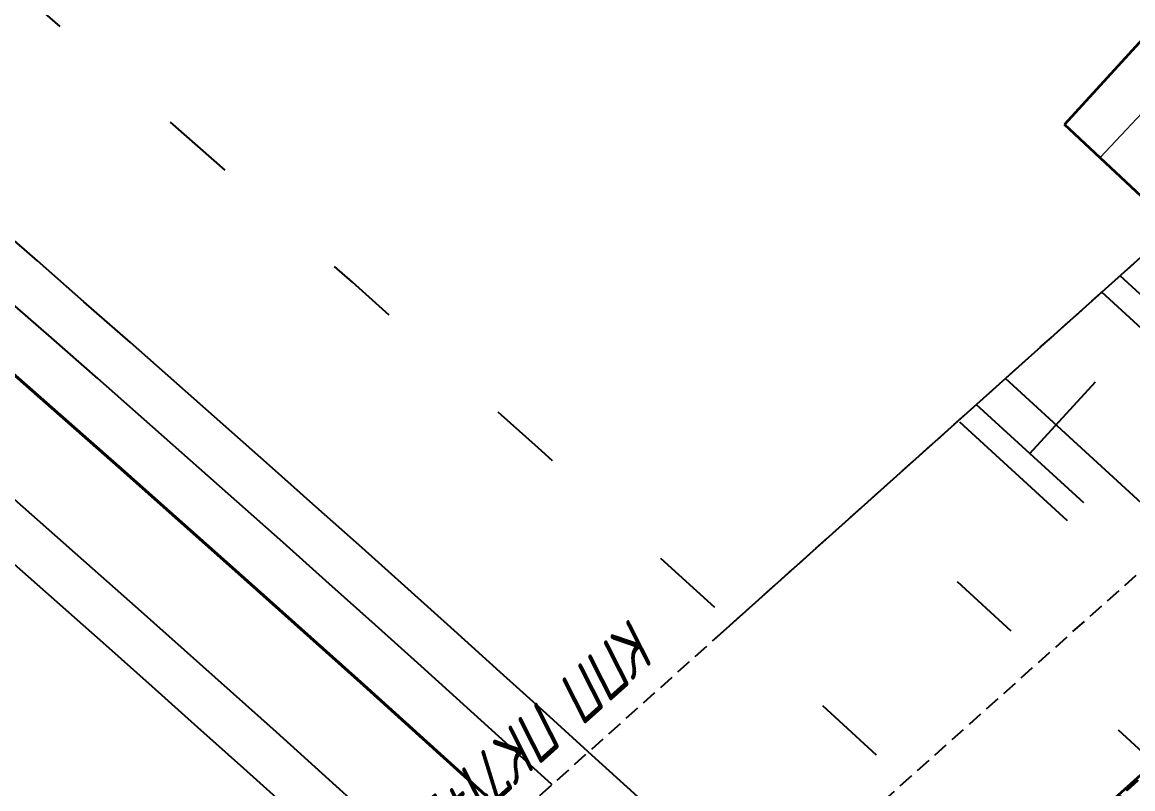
# Model space of a CAD drawing. Header units: millimetres. Extents: x 0 to 285450075, y -3000605 to 8125189010.
# Drawn here: x 6236209.05 to 6236231.88, y 5216957.7 to 5216973.47 of the extents above; entities that cross this region are included whole.
import ezdxf
from ezdxf import colors
from ezdxf.entities.mleader import LeaderData, LeaderLine
from ezdxf.math import Vec2, Vec3

# ---------------------------------------------------------------- set-up
doc = ezdxf.new("R2010")
doc.units = ezdxf.units.MM
doc.set_wipeout_variables(frame=1)
doc.linetypes.add('15-15', pattern=[6, 1.5, -3, 1.5])
doc.linetypes.add('невидимая', pattern=[9.524999999999999, 6.35, -3.175])
for name, color, linetype, lineweight in [('1-Бетон', 106, 'Continuous', 35), ('ИС_Выноски', 3, 'Continuous', 18), ('ИС_Основная', 7, 'Continuous', 35), ('ИС_Размер', 3, 'Continuous', 18), ('ИС_Текст', 4, 'Continuous', 18)]:
    doc.layers.add(name, color=color, linetype=linetype, lineweight=lineweight)
for name, color, linetype in [('ИС_Невидимая', 4, 'невидимая'), ('Основное направление 30.05.Верх покрытия', 7, 'Continuous'), ('Основное направление 30.05.Ось трассы', 7, 'Continuous'), ('Петля 1 ось справа.Верх покрытия', 7, 'Continuous')]:
    doc.layers.add(name, color=color, linetype=linetype)
doc.layers.add('Оси_Невидимые', color=5, linetype='Continuous', plot=False)
doc.styles.add('ISOCPEUR', font='isocpeur.ttf', dxfattribs={"width": 0.8, "oblique": 15, "height": 2.5})

# ---------------------------------------------------------------- blocks, each defined once
blk = doc.blocks.new('мост план кальмиус')
at = {"color": 8}
blk.add_wipeout([(-84927.22027907806, 18748.29524115598), (-83562.10518667355, 45127.8373809731), (-71215.62672966083, 44488.683703075454), (-66238.49522676371, 42098.07016978532), (-62409.643923705196, 39357.97579420914), (-58830.716301975546, 35768.855867717764), (-56452.28788546445, 32504.484862400423), (-54288.50218401514, 28370.362583068432), (-53279.30970389648, 25638.013681059092), (-52589.0945157769, 23031.127933876764), (-52149.35084967309, 20451.836955806066), (-51944.951652813, 17984.21466633986), (-51953.02387939343, 15403.759886898304), (-51847.34206117517, 1712.72276568308), (16523.282109975407, 173.80735680129146), (16498.72042060877, 13750.046191967733), (48680.92953516058, 15114.943477429188), (51950.42316013327, 15395.81738518711), (51992.52027539584, 16603.110530736216), (52428.504862379545, 19670.193254605314), (52763.34253749418, 20976.01889495185), (53228.309239215116, 22375.83063224965), (53762.677577034345, 23669.696514941956), (54927.89573469787, 25866.755399978923), (55954.781278536175, 27386.18034559759), (57260.55347777494, 28967.53221083118), (58368.563431836905, 30088.082300584152), (59856.85516919005, 31351.66327198854), (61766.3505275411, 32654.21714676966), (64399.12786458382, 33987.179970589495), (66743.15707958092, 34801.857116672036), (68606.67243567068, 35230.336822055804), (73005.52696223065, 35614.84574365811), (75369.47652186993, 35737.24836544393), (80966.04836699225, 36027.03249559275), (84021.42619411596, 36185.14526191499), (84923.7698906359, 18748.21725844528), (81975.03058513398, 18490.236000741075), (81923.76989055639, 17722.92617110131), (81923.76988817308, -13317.190694056771), (85002.57917783258, -13810.810792838281), (86426.05640348556, -28043.583305266424), (82155.69885638765, -29130.58656990234), (72089.88743221789, -31692.800566881284), (70681.95761139835, -31944.985799800896), (68644.50306409821, -32063.151191703335), (67159.5556969394, -31992.79906066094), (65456.63549108803, -31747.533611716062), (63155.42813146263, -31121.587825580587), (61640.72464078232, -30506.809973877535), (59830.770336110654, -29527.975967168924), (59205.63870568676, -29118.89136875217), (57611.75282334925, -27876.59207978082), (55949.92674796435, -26189.01714852205), (54592.203173865164, -24361.82660009156), (53635.173046263866, -22662.406008932187), (53329.19152088224, -22000.330472320114), (52861.600669235755, -20804.928204842407), (52220.35527394282, -18395.65268037739), (52132.5861608738, -16965.668981965107), (51954.53054754238, -16165.9329363133), (50601.32079816885, -16282.183757029765), (16893.774168740107, -17700.775087558082), (16523.282109859378, 173.80735771002946), (-51847.342061433184, 1712.7227652310976), (-51957.40425444423, -16165.905915630487), (-51974.94507409273, -17754.33935460527), (-52064.16803781567, -18997.99682249452), (-52206.53442521426, -20149.231845936563), (-52410.6186753695, -21316.216694329254), (-52628.39025146569, -22291.07441092588), (-52913.35612622266, -23343.569066860335), (-53312.59058335112, -24567.868344748218), (-53979.11825161105, -26231.672115691763), (-54781.496636731805, -27858.971238680795), (-55627.41467324306, -29294.60991131072), (-56959.158399808905, -31170.984893825662), (-57508.00483881574, -31842.87923887471), (-57929.93372590378, -32326.68572988882), (-58939.37762725083, -33384.22311556336), (-60063.63396939652, -34420.6205259815), (-61062.431647950434, -35235.84448313515), (-61821.65239741058, -35797.38205412269), (-62601.64382829224, -36327.018813867064), (-63222.98631850993, -36717.17357177375), (-63656.71879372359, -36973.79259951456), (-64058.88278810794, -37200.66704984545), (-65392.8936047621, -37881.27199225561), (-66992.72054169496, -38562.61446516856), (-68625.90968461457, -39119.46688930344), (-70984.27485407786, -39742.76825830512), (-72767.16096556162, -39964.63836124385), (-74388.41929046481, -40088.3906297074), (-88873.87530732155, -37694.01229268464), (-84927.22027557666, -13817.627779996896), (-82187.19435144389, -14057.348985749937), (-81927.2202756307, -13317.190695010417), (-81927.2202789686, 17722.92617110131), (-81860.98191405224, 18480.034143458528)], dxfattribs=at).dxf.layer = '1-Бетон'
at = {"layer": '1-Бетон', "color": 3}
blk.add_lwpolyline([(73995.41161942482, 1417.576229095459), (73995.63199067116, -14402.42377471924)], dxfattribs=at)
at = {"layer": 'Defpoints'}
for points in [[(78893.97205805779, -8410.824577331543), (81879.24395298958, -8113.920999526978)], [(78943.45598626137, -8908.369892120361), (81928.72787880898, -8611.466316223145)], [(80436.09193634987, -8759.918107032776), (80634.0276491642, -10750.09936332703)]]:
    blk.add_lwpolyline(points, dxfattribs=at)
at = {"layer": 'ИС_Невидимая', "ltscale": 50}
blk.add_lwpolyline([(81923.76988625526, -13317.19069671631), (73954.52038693428, -14014.40968132019), (73954.52038788795, 17025.70718383789), (81923.76988959312, 17722.92616844177)], close=True, dxfattribs=at)
for points in [[(77153.94476389885, 17315.58077144623), (77110.30412840843, -13748.43054771423)], [(73944.52038693428, -14025.32276725769), (73944.52039313316, 17034.87049293518)]]:
    blk.add_lwpolyline(points, dxfattribs=at)
at = {"layer": 'ИС_Основная'}
blk.add_lwpolyline([(76677.57358717918, -14539.15444087982), (85002.57918095589, -13810.81079483032)], dxfattribs=at)
at = {"layer": 'ИС_Основная', "elevation": 2546.085524776588}
blk.add_lwpolyline([(86426.05640053749, -28043.58330535889), (85002.57918095589, -13810.81079483032)], dxfattribs=at)
at = {"layer": 'ИС_Размер'}
blk.add_line((84582.35790896416, -20481.37267589569), (84006.38447880745, -13897.96654033661), dxfattribs=at)
at = {"layer": 'ИС_Текст', "insert": (83410.26994252205, -433.7873096466064), "char_height": 999.9999999999986, "attachment_point": 7, "rotation": 90.00000000000006, "style": 'ISOCPEUR'}
blk.add_mtext_dynamic_manual_height_columns('\\pxt3;КПП ПК71+36.74', width=10414.88557179459, gutter_width=12.50000000000001, heights=[0], dxfattribs=at)
blk.add_wipeout([(11938.111965074097, 13748.930982511301), (13722.44245471082, 13748.930983036465), (15433.201894405787, 13750.04619159714), (16249.222203102161, 13750.046188897395), (48680.92953187861, 15114.94347435882), (73545.41161853715, 17250.98810631677), (73545.41161853715, -14311.115072661109), (50601.320794886895, -16282.183758192747), (16893.77416545893, -17700.775090628333), (13984.933752782214, -17700.77509060321), (12431.062666891805, -17700.775089575385), (10510.604571104053, -17700.77508975649), (10610.2643958469, 13750.046190972542)]).dxf.layer = '1-Бетон'
at = {"layer": 'Оси_Невидимые'}
for radius, start, end in [(816200.0320911807, 270.7448453179821, 275.7606051921192), (816700.0320911807, 270.744392939777, 275.7570911473978)]:
    blk.add_arc((-3.576278686523438e-06, 800000.0320901871), radius, start, end, dxfattribs=at)
blk = doc.blocks.new('_DotBlank')
at = {"color": 0, "linetype": 'ByBlock', "lineweight": -2}
blk.add_line((-0.5, 0), (-1, 0), dxfattribs=at)
blk.add_circle((0, 0), 0.5, dxfattribs=at)

msp = doc.modelspace()

# ---------------------------------------------------------------- linework, layer by layer
at = {"layer": 'ИС_Размер', "linetype": 'Continuous'}
msp.add_circle((6226064.774195195, 5217311.368739294), 148840.0322188251, dxfattribs=at)
at = {"layer": 'Основное направление 30.05.Верх покрытия', "color": 6, "flags": 128}
for points in [[(6236270.648887656, 5216907.411948892, 0.1019416118149585), (6236008.190942979, 5217096.197410707), (6236008.188558117, 5217096.198476841, 0.003661817871034145), (6235996.744369972, 5217101.26642775, 0.003173541044816375), (6235985.233382591, 5217106.176858179, 0.002685265615582466), (6235973.66725103, 5217110.951412038, 0.002196991583332419), (6235962.05684442, 5217115.612082395, 0.001708718831650913), (6235950.412370985, 5217120.18113878, 0.001220446429215372), (6235938.743505939, 5217124.681060876, 0.0007321748416870832), (6235927.059521522, 5217129.134477368, 0.000243903516093269), (6235915.369418578, 5217133.564108713), (6235915.366978709, 5217133.565032324), (6235625.294636446, 5217242.047308877)], [(6236268.408531599, 5216905.416150234, 0.1019261115502601), (6236006.966622937, 5217093.45860797), (6236006.964247006, 5217093.459670112, 0.003662283066660166), (6235995.560305911, 5217098.509982158, 0.003174006007611752), (6235984.084405109, 5217103.405603816, 0.002685730345547199), (6235972.548107042, 5217108.1679759, 0.002197456080466509), (6235960.962205855, 5217112.818918165, 0.001709182863123715), (6235949.336850746, 5217117.380557373, 0.001220910577103496), (6235937.681672465, 5217121.875261582, 0.0007326388731598854), (6235926.00591228, 5217126.32557944, 0.000244367663981393), (6235914.318552759, 5217130.754183264), (6235914.316112997, 5217130.755106835), (6235624.24216426, 5217239.237984181)], [(6236261.202037489, 5216898.996317443, 0.101875452646731), (6236003.02839347, 5217084.648792497), (6236003.026046266, 5217084.649841797, 0.00366584537550807), (6235991.771300401, 5217089.689355067, 0.003177505685016513), (6235980.426825794, 5217094.583775016, 0.002689168090000749), (6235969.00414962, 5217099.353757832, 0.002200832590460777), (6235957.514092474, 5217104.020445984, 0.001712498953565955), (6235945.966884991, 5217108.605396211, 0.001224166946485639), (6235934.372288702, 5217113.130513132, 0.000735836336389184), (6235922.739720421, 5217117.617987318, 0.0002475065703038126), (6235911.078379493, 5217122.090236688), (6235911.075943719, 5217122.091169909), (6235620.997972805, 5217230.575551484), (6235621.607099206, 5217232.204303457)], [(6236280.655782678, 5216916.326490668, 0.02155634248865464), (6236230.944252373, 5216965.889731538)]]:
    msp.add_lwpolyline(points, format="xyb", dxfattribs=at)
at = {"layer": 'Основное направление 30.05.Верх покрытия', "color": 5, "flags": 128}
msp.add_lwpolyline([(6236280.095696314, 5216915.827543365, 0.02155264121224844), (6236230.438094388, 5216965.336284074), (6236230.43814037, 5216965.336463446)], format="xyb", dxfattribs=at)
at = {"layer": 'Петля 1 ось справа.Верх покрытия', "color": 5, "linetype": '15-15', "flags": 128}
msp.add_lwpolyline([(6236274.345470271, 5216910.705012333, 0.1019669350747665), (6236010.211071048, 5217100.716435224), (6236010.208671451, 5217100.717507945, 0.003661490743979812), (6235998.68820873, 5217105.791593195, 0.003173224860802293), (6235987.11004631, 5217110.703241511, 0.002684960374608636), (6235975.48586074, 5217115.474497577, 0.002196697052568197), (6235963.826511051, 5217120.127700328, 0.001708434661850333), (6235952.142167206, 5217124.685410253, 0.001220173318870366), (6235940.442440881, 5217129.170343405, 0.0007319124415516853), (6235928.736517837, 5217133.605310842, 0.0002436518552713096), (6235917.033291287, 5217138.013162227), (6235917.030849419, 5217138.014081015), (6235626.96105074, 5217246.495406309)], format="xyb", dxfattribs=at)

# ---------------------------------------------------------------- next in the draw order: block references
at = {"layer": '1-Бетон', "xscale": 0.001, "yscale": 0.001, "zscale": 0.001, "rotation": 131.8774809029428}
msp.add_blockref('мост план кальмиус', (6236276.934872785, 5216898.860361053), dxfattribs=at)

# ---------------------------------------------------------------- next in the draw order: leaders
at = {"layer": 'ИС_Выноски', "color": 3}
ml = msp.add_multileader_mtext('Standard', dxfattribs=at)
ml.set_content('ПК70+50\\P24+3х33+24', color=3, style='ISOCPEUR')
ml.set_leader_properties(color=256, linetype='ByLayer', lineweight=-1)
ml.set_arrow_properties(name='DOTBLANK')
ml.build(insert=Vec2(0, 0))
ml.multileader.update_dxf_attribs({"text_left_attachment_type": 6, "text_right_attachment_type": 6, "dogleg_length": 0.36, "arrow_head_size": 1500, "scale": 25})
ctx = ml.context
ctx.base_point, ctx.scale, ctx.char_height, ctx.arrow_head_size, ctx.landing_gap_size, ctx.plane_origin, ctx.plane_x_axis, ctx.plane_y_axis = Vec3(6236691.205570505, 5217349.723767677), 25, 125, 1500, 2.25, Vec3(6242724.035239214, 5214845.619635534), Vec3(0.9999999999338385, 1.150318474657976e-05), Vec3(-1.150318474657976e-05, 0.9999999999338385)
ctx.left_attachment, ctx.right_attachment, ctx.text_align_type = 6, 6, 1
notes = []
notes.append((ctx, [(0, (1, 1, 0), (6236671.075354781, 5217349.723536116), (0.9999999999338384, 1.150318474657975e-05), 20.13021572530852, [(1, [(6236451.887030465, 5217068.313870592)], 0, [])])]))
ctx.mtext.insert, ctx.mtext.text_direction, ctx.mtext.rotation, ctx.mtext.width, ctx.mtext.alignment, ctx.mtext.flow_direction = Vec3(6237088.670271223, 5217499.728339797), Vec3(0.9999999999338385, 1.150318474657976e-05), 1.150318474683345e-05, 857.2090027666661, 2, 5
ctx.mtext.has_bg_fill, ctx.mtext.bg_color, ctx.mtext.bg_scale_factor, ctx.mtext.bg_transparency, ctx.mtext.use_window_bg_color = 1, -1027028792, 1.5, 0, 1
for ctx, leaders in notes:
    for number, flags, end, landing, length, lines in leaders:
        leader = LeaderData()
        leader.index, (leader.has_last_leader_line, leader.has_dogleg_vector, leader.attachment_direction) = number, flags
        leader.last_leader_point, leader.dogleg_vector, leader.dogleg_length = Vec3(end), Vec3(landing), length
        for number, points, colour, breaks in lines:
            line = LeaderLine()
            line.index, line.vertices, line.color, line.breaks = number, Vec3.list(points), colors.encode_raw_color(colour), breaks
            leader.lines.append(line)
        ctx.leaders.append(leader)

# ---------------------------------------------------------------- next in the draw order: linework, layer by layer
msp.add_lwpolyline([(6236232.163115795, 5216968.748424534), (6236223.257816198, 5216960.764471786)])
at = {"layer": 'Основное направление 30.05.Верх покрытия', "color": 5, "flags": 128}
for points in [[(6236271.395672509, 5216908.077214667, 0.1019467528112736), (6236008.599049659, 5217097.110344953, 1.051655658557138e-06), (6236008.596661821, 5217097.111412418, 0.003661664202809334), (6235997.139057993, 5217102.185242946, 0.00317338714376092), (6235985.616375085, 5217107.100609634, 0.002685111947357655), (6235974.040299026, 5217111.879224084, 0.002196837682276964), (6235962.421723941, 5217116.543137138, 0.001708564697764814), (6235950.770877732, 5217121.114665915, 0.001220292295329273), (6235939.09745043, 5217125.616327306, 0.0007320204749703407), (6235927.410724604, 5217130.070776677, 0.0002437491348246112), (6235915.719707184, 5217134.500750529), (6235915.71726728, 5217134.501674154), (6235625.645460508, 5217242.983750441)], [(6235623.891340198, 5217238.301542616), (6235913.965824426, 5217129.818465005), (6235913.968264152, 5217129.817541447, -0.0002445222635287791), (6235925.654709199, 5217125.389280132, -0.0007327937637455761), (6235937.327727973, 5217120.939995151, -0.001221065875142813), (6235948.978343999, 5217116.447030238, -0.001709338393993676), (6235960.597326334, 5217111.887863422, -0.002197611844167113), (6235972.175059047, 5217107.240163854, -0.002685886342078447), (6235983.701412616, 5217102.481852361, -0.003174162236973643), (6235995.165617891, 5217097.591166961, -0.003662439528852701), (6236006.556143302, 5217092.546734534), (6236006.558516257, 5217092.545673723, -0.1019209188748377), (6236267.661745746, 5216904.750883568, -0.1019209188748377)], [(6236261.762128562, 5216899.495268941, 0.101879434255475), (6236003.33447348, 5217085.333493182), (6236003.332124044, 5217085.33454348, 0.003665599273517728), (6235992.067316416, 5217090.378466465, 0.00317726144567132), (6235980.714070165, 5217095.276588607, 0.002688925713300705), (6235969.283935618, 5217100.049616867, 0.002200592076405883), (6235957.787752115, 5217104.718737041, 0.00171226030215621), (6235946.23576505, 5217109.305541563, 0.001223929808475077), (6235934.637747071, 5217113.831962955, 0.0007356007117778063), (6235923.003122731, 5217118.3202118, 0.00024727254640311), (6235911.341095949, 5217122.79271805), (6235911.338660147, 5217122.793651281), (6235621.26068926, 5217231.278032847), (6235621.607098863, 5217232.204302541)], [(6236279.863944191, 5216915.784032473, 0.02194955603768932), (6236229.257434778, 5216966.143366761, 0.02194955603768932)]]:
    msp.add_lwpolyline(points, format="xyb", dxfattribs=at)
at = {"layer": 'Основное направление 30.05.Ось трассы', "color": 1, "lineweight": 40, "true_color": 0xff0000, "flags": 128}
msp.add_lwpolyline([(6236484.530552633, 5215168.663524567), (6236481.890300106, 5216316.693470338, 0.0002441405813442543), (6236481.857483543, 5216329.193426731, 0.0007324220496229827), (6236481.800253096, 5216341.693291214, 0.001220703707076609), (6236481.694195684, 5216354.192828828, 0.001708986004814506), (6236481.514901205, 5216366.691518527, 0.002197269117459655), (6236481.23796753, 5216379.188410184, 0.002685553161427379), (6236480.839009678, 5216391.681981702, 0.003173838835209608), (6236480.293674571, 5216404.169996365, 0.003662125673145056), (6236479.57766277, 5216416.649360625, 0.2782706022262573), (6236007.742025631, 5217095.193183037, 0.003662125673145056), (6235996.292576607, 5217100.208890529, 0.003173838602378964), (6235984.775599979, 5217105.067609492, 0.002685553394258022), (6235973.202455266, 5217109.791042365, 0.002197269350290298), (6235961.583717393, 5217114.401240145, 0.001708985888399184), (6235949.92930247, 5217118.920532513, 0.001220703823491931), (6235938.248596392, 5217123.371464353, 0.0007324221660383046), (6235926.550585584, 5217127.776737393, 0.0002441405667923391), (6235914.843989324, 5217132.159155762), (6235320.40606286, 5217354.469145845, -0.01933908648788929), (6234250.506140395, 5217802.474160686), (6233192.592683566, 5218294.363059727, 0.03109592571854591)], format="xyb", dxfattribs=at)
at = {"layer": 'Петля 1 ось справа.Верх покрытия', "color": 5, "linetype": '15-15', "flags": 128}
for points in [[(6236274.345470271, 5216910.705012333, 0.1019669350747665), (6236010.211071048, 5217100.716435224), (6236010.208671451, 5217100.717507945, 0.003661490743979812), (6235998.68820873, 5217105.791593195, 0.003173224860802293), (6235987.11004631, 5217110.703241511, 0.002684960374608636), (6235975.48586074, 5217115.474497577, 0.002196697052568197), (6235963.826511051, 5217120.127700328, 0.001708434661850333), (6235952.142167206, 5217124.685410253, 0.001220173318870366), (6235940.442440881, 5217129.170343405, 0.0007319124415516853), (6235928.736517837, 5217133.605310842, 0.0002436518552713096), (6235917.033291287, 5217138.013162227), (6235917.030849419, 5217138.014081015), (6235626.96105074, 5217246.495406309)], [(6236264.711939151, 5216902.123078033, 0.1019002798356697), (6236004.946494868, 5217088.939583452), (6236004.944133673, 5217088.940639007, 0.003663677256554365), (6235993.616467154, 5217093.984816712, 0.003175376681610942), (6235982.20774139, 5217098.879220484, 0.002687077736482024), (6235970.729497332, 5217103.644890361, 0.002198780421167612), (6235959.192539224, 5217108.303300231, 0.001710484270006418), (6235947.607054525, 5217112.8762859, 0.001222189399413764), (6235935.982737523, 5217117.385979053, 0.0007338951691053808), (6235924.328915965, 5217121.854745965, 0.0002456015208736062), (6235912.65468005, 5217126.305129749), (6235912.652242287, 5217126.306058143), (6235622.575749965, 5217234.789886749)], [(6236277.104707231, 5216913.244522403, 0.02206675280332268), (6236226.450959635, 5216963.62725097, 0.02206675280332268)]]:
    msp.add_lwpolyline(points, format="xyb", dxfattribs=at)

doc.saveas('drawing.dxf')
